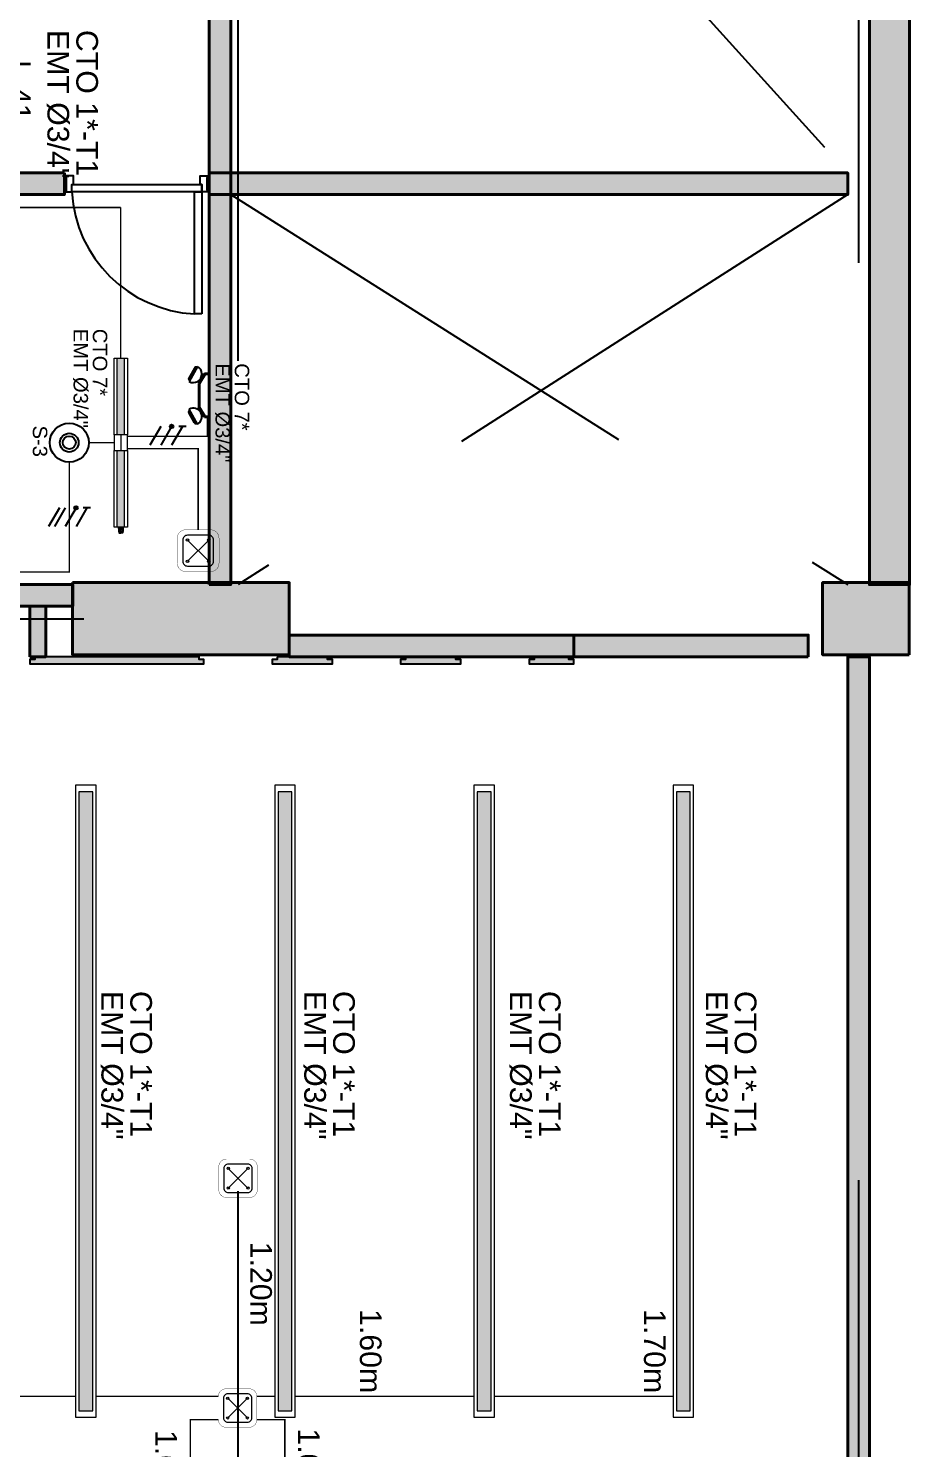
# Model space of a CAD drawing. Header units: millimetres. Extents: x -363 to 427, y -108 to 824.
# Drawn here: x 324.72 to 330.83, y -85.19 to -75.36 of the extents above; entities that cross this region are included whole.
import ezdxf
from ezdxf.lldxf.tags import DXFTag

# ---------------------------------------------------------------- set-up
doc = ezdxf.new("R2010")
doc.units = ezdxf.units.MM
for name, pattern in [('Center', [50.8, 31.75, -6.35, 6.35, -6.35]), ('HIDDEN', [9.525, 6.35, -3.175]), ('HIDDEN2', [4.7625, 3.175, -1.5875]), ('LÍNEAS_OCULTASX2', [0.75, 0.5, -0.25])]:
    doc.linetypes.add(name, pattern=pattern)
for name, color, linetype in [('-ALAMBRADO', 7, 'Continuous'), ('-CN-GYD-ILUMINACION-EM', 1, 'Continuous'), ('-CN-GYD-TEXTOS', 7, 'Continuous'), ('CAJA DE PASO', 86, 'Continuous'), ('EJE-ESTRUCTURA', 8, 'Center'), ('F-2', 8, 'Continuous'), ('JCA_HATCH 254', 252, 'Continuous'), ('JCA_PROYECCIONES', 8, 'HIDDEN2'), ('LUMINARIA DE EMERGENCIA', 1, 'Continuous'), ('MUEBLE', 8, 'Continuous'), ('SENSOR MOVIMIENTO', 3, 'Continuous')]:
    doc.layers.add(name, color=color, linetype=linetype)
for name, color, linetype, lineweight in [('-CN-GYD-INTERRUPTORES DE PARED', 3, 'Continuous', 20), ('-CN-GYD-LUMINARIA CINTA LED', 4, 'Continuous', 18), ('-CN-GYD-LUMINARIA LED HERMETICA', 1, 'Continuous', 5), ('-CN-GYD-TUBERÍA ILUMINACION', 5, 'Continuous', 18), ('-CN-GYD-TUBERÍA TOMACORRIENTE', 5, 'Continuous', 5), ('-CN-GYD-TUBERÍA TOMACORRIENTE PVC', 86, 'Continuous', 18), ('_TEXTO', 7, 'Continuous', 9), ('Estructura', 250, 'Continuous', 40), ('TEXTOS', 251, 'Continuous', 20)]:
    doc.layers.add(name, color=color, linetype=linetype, lineweight=lineweight)
doc.layers.add('A-HATCH CONCRETO', color=7, linetype='Continuous', true_color=0xcfcfcf)
doc.layers.add('HACHTCOLUMNA', color=7, linetype='Continuous', true_color=0x5c5c5c)
doc.layers.add('Muro', color=250, linetype='Continuous', lineweight=40, true_color=0x333333)
doc.styles.add('GYD', font='arial.ttf', dxfattribs={"height": 2.5})
doc.styles.get("Standard").update_dxf_attribs({"font": 'arial.ttf'})
tags = doc.linetypes.add('AiX_LINE', pattern='A,0.5,-0.2,["AiX",Standard,S=0.1,R=0,X=-0.1,Y=-0.05],-0.25', length=0.95).pattern_tags.tags
tags[6] = DXFTag(74, 10)
tags = doc.linetypes.add('EMT_LINE', pattern='A,0.5,-0.2,["EMT",Standard,S=0.1,R=0,X=-0.1,Y=-0.05],-0.25', length=0.95).pattern_tags.tags
tags[6] = DXFTag(74, 10)
pattern_1 = [(180, (4.985, -38.812), (-6.00631, -10.40324), [1.50158, -10.51105]), (270, (4.2344, -38.812), (6.00631, -10.40324), [0.75079, -20.05569]), (270, (4.047, -38.812), (6.00631, -10.40324), [0.60063, -20.20584]), (270, (4.422, -38.812), (6.00631, -10.40324), [0.60063, -20.20584]), (240, (3.859, -38.812), (6.00631, -10.40324), [0.4805, -11.53212]), (300, (4.61, -38.812), (12.01262, -4e-09), [0.4805, -11.53212])]

# ---------------------------------------------------------------- blocks, each defined once
blk = doc.blocks.new('Caja de paso')
at = {"layer": '-CN-GYD-TUBERÍA TOMACORRIENTE PVC', "const_width": 0.00173}
blk.add_lwpolyline([(-0.1111, 0.0667), (-0.1111, -0.0667, 0.414214), (-0.0667, -0.1111), (0.0667, -0.1111, 0.414214), (0.1111, -0.0667), (0.1111, 0.0667, 0.414214), (0.0667, 0.1111), (-0.0667, 0.1111, 0.414214)], format="xyb", close=True, dxfattribs=at)
at = {"layer": '-CN-GYD-TUBERÍA TOMACORRIENTE PVC'}
blk.add_lwpolyline([(-0.0566, -0.0819), (0.0566, -0.0819, 0.414214), (0.0819, -0.0566), (0.0819, 0.0566, 0.414214), (0.0566, 0.0819), (-0.0566, 0.0819, 0.414214), (-0.0819, 0.0566), (-0.0819, -0.0566, 0.414214)], format="xyb", close=True, dxfattribs=at)
at = {"layer": '-CN-GYD-TUBERÍA TOMACORRIENTE PVC', "linetype": 'LÍNEAS_OCULTASX2'}
for points in [[(-0.0566, 0.0566), (0.0566, -0.0566)], [(0.0566, 0.0566), (-0.0566, -0.0566)]]:
    blk.add_lwpolyline(points, dxfattribs=at)
at = {"layer": '-CN-GYD-TUBERÍA TOMACORRIENTE PVC'}
for centre in [(-0.0566, 0.0566), (0.0566, 0.0566), (-0.0566, -0.0566), (0.0566, -0.0566)]:
    blk.add_circle(centre, 0.00665, dxfattribs=at)
blk = doc.blocks.new('Luminaria Lineal lumen')
at = {"layer": '-CN-GYD-INTERRUPTORES DE PARED'}
h = blk.add_hatch(dxfattribs=at)
h.set_pattern_fill('SWAMP', color=252, scale=0.5, angle=90)
h.set_pattern_definition([(90, (-99.318, -5.545), (-10.99852, 6.35), [1.5875, -11.1125]), (180, (-99.3185, -4.7517), (-10.99852, -6.35), [0.79375, -21.2033]), (180, (-99.3185, -4.553), (-10.99852, -6.35), [0.635, -21.36205]), (180, (-99.3185, -4.95), (-10.99852, -6.35), [0.635, -21.36205]), (150, (-99.318, -4.355), (-10.99852, -6.35), [0.508, -12.192]), (210, (-99.318, -5.149), (-5e-09, -12.7), [0.508, -12.192])])
h.paths.add_polyline_path([(-560, 25), (-560, -25), (560, -25), (560, 25)])
at = {"layer": '-CN-GYD-INTERRUPTORES DE PARED', "color": 4}
for points in [[(-571.9, -37), (-571.9, 37), (571.9, 37), (571.9, -37)], [(-560, -25), (-560, 25), (560, 25), (560, -25)]]:
    blk.add_lwpolyline(points, close=True, dxfattribs=at)
blk = doc.blocks.new('estructura etapa 3')
at = {"layer": 'HACHTCOLUMNA', "transparency": 33554687}
h = blk.add_hatch(color=256, dxfattribs=at)
h.paths.add_polyline_path([(-891.6505, -6658.124), (-891.6505, -6657.624), (-892.3496, -6657.624), (-892.3496, -6658.124)])
h.paths.add_polyline_path([(-849.3536, -6658.124), (-849.3536, -6657.624), (-850.0545, -6657.6241), (-850.0545, -6658.1241)])
h.paths.add_polyline_path([(-856.1536, -6658.124), (-856.1536, -6657.624), (-856.6536, -6657.6241), (-856.6536, -6658.1241)])
h.paths.add_polyline_path([(-876.4496, -6659.124), (-876.9496, -6659.124), (-876.9496, -6657.624), (-876.4496, -6657.624)])
h.paths.add_polyline_path([(-883.9496, -6659.124), (-884.4496, -6659.124), (-884.4496, -6657.624), (-883.9496, -6657.624)])
h.paths.add_polyline_path([(-860.452, -6659.124), (-860.952, -6659.124), (-860.952, -6657.624), (-860.452, -6657.624)])
h.paths.add_polyline_path([(-867.9496, -6659.124), (-868.4496, -6659.124), (-868.4496, -6657.624), (-867.9496, -6657.624)])
h.paths.add_polyline_path([(-891.8501, -6668.1988), (-891.851, -6667.5988), (-892.3501, -6667.5988), (-892.3492, -6668.1988)])
h.paths.add_polyline_path([(-849.3536, -6668.1988), (-849.3536, -6667.5988), (-849.8536, -6667.5988), (-849.8536, -6668.1988)])
h.paths.add_polyline_path([(-856.1545, -6668.1488), (-856.1545, -6667.6488), (-856.6545, -6667.6491), (-856.6545, -6668.1491)])
h.paths.add_polyline_path([(-859.952, -6667.6488), (-859.952, -6668.1488), (-861.452, -6668.1488), (-861.452, -6667.6488)])
h.paths.add_polyline_path([(-875.9496, -6667.6488), (-875.9496, -6668.1488), (-877.4496, -6668.1488), (-877.4496, -6667.6488)])
h.paths.add_polyline_path([(-868.9496, -6667.6488), (-868.9496, -6668.1488), (-867.4496, -6668.1488), (-867.4496, -6667.6488)])
h.paths.add_polyline_path([(-884.9496, -6667.6488), (-884.9496, -6668.1488), (-883.4496, -6668.1488), (-883.4496, -6667.6488)])
h.paths.add_polyline_path([(-891.8501, -6676.1987), (-891.8501, -6675.5987), (-892.3492, -6675.5988), (-892.3492, -6676.1988)])
h.paths.add_polyline_path([(-849.3536, -6676.1988), (-849.3536, -6675.5988), (-849.8536, -6675.5988), (-849.8536, -6676.1988)])
h.paths.add_polyline_path([(-856.1545, -6676.1488), (-856.1545, -6675.6488), (-856.6545, -6675.6488), (-856.6545, -6676.1488)])
h.paths.add_polyline_path([(-859.952, -6675.6488), (-859.952, -6676.1488), (-861.452, -6676.1488), (-861.452, -6675.6488)])
h.paths.add_polyline_path([(-875.9496, -6675.6488), (-875.9496, -6676.1488), (-877.4496, -6676.1488), (-877.4496, -6675.6488)])
h.paths.add_polyline_path([(-868.9496, -6675.6488), (-868.9496, -6676.1488), (-867.4496, -6676.1488), (-867.4496, -6675.6488)])
h.paths.add_polyline_path([(-884.9496, -6675.6488), (-884.9496, -6676.1488), (-883.4496, -6676.1488), (-883.4496, -6675.6488)])
h.paths.add_polyline_path([(-891.8471, -6686.2988), (-891.8505, -6685.6988), (-892.3496, -6685.6988), (-892.3462, -6686.2988)])
h.paths.add_polyline_path([(-849.3545, -6686.2987), (-849.3536, -6685.6987), (-849.8536, -6685.6987), (-849.8545, -6686.2987)])
h.paths.add_polyline_path([(-856.1545, -6686.2488), (-856.1545, -6685.7488), (-856.6545, -6685.7488), (-856.6545, -6686.2488)])
h.paths.add_polyline_path([(-859.952, -6685.7488), (-859.952, -6686.2488), (-861.452, -6686.2488), (-861.452, -6685.7488)])
h.paths.add_polyline_path([(-875.9496, -6685.7488), (-875.9496, -6686.2488), (-877.4496, -6686.2488), (-877.4496, -6685.7488)])
h.paths.add_polyline_path([(-868.9496, -6685.7488), (-868.9496, -6686.2488), (-867.4496, -6686.2488), (-867.4496, -6685.7488)])
h.paths.add_polyline_path([(-884.9496, -6685.7488), (-884.9496, -6686.2488), (-883.4496, -6686.2488), (-883.4496, -6685.7488)])
h.paths.add_polyline_path([(-849.3532, -6694.2944), (-849.3536, -6693.6989), (-849.8545, -6693.6987), (-849.8541, -6694.2943)])
h.paths.add_polyline_path([(-856.0536, -6694.2488), (-856.0536, -6693.7488), (-856.6536, -6693.7488), (-856.6536, -6694.2488)])
h.paths.add_polyline_path([(-891.6505, -6694.2488), (-891.6505, -6693.7488), (-892.3496, -6693.7488), (-892.3496, -6694.2488)])
h.paths.add_polyline_path([(-859.952, -6693.7488), (-859.952, -6694.2488), (-861.452, -6694.2488), (-861.452, -6693.7488)])
h.paths.add_polyline_path([(-875.9496, -6693.7488), (-875.9496, -6694.2488), (-877.4496, -6694.2488), (-877.4496, -6693.7488)])
h.paths.add_polyline_path([(-868.9496, -6693.7488), (-868.9496, -6694.2488), (-867.4496, -6694.2488), (-867.4496, -6693.7488)])
h.paths.add_polyline_path([(-884.9496, -6693.7488), (-884.9496, -6694.2488), (-883.4496, -6694.2488), (-883.4496, -6693.7488)])
h.paths.add_polyline_path([(-849.3586, -6703.974), (-849.3586, -6703.374), (-849.8586, -6703.374), (-849.8586, -6703.974)])
h.paths.add_polyline_path([(-856.0536, -6703.9238), (-856.0536, -6703.4238), (-856.6536, -6703.4241), (-856.6536, -6703.9241)])
h.paths.add_polyline_path([(-867.9496, -6704.9241), (-867.9496, -6703.4241), (-868.4496, -6703.4241), (-868.4496, -6704.9241)])
h.paths.add_polyline_path([(-891.6505, -6703.9238), (-891.6505, -6703.4238), (-892.3497, -6703.4238), (-892.3497, -6703.9238)])
h.paths.add_polyline_path([(-861.8472, -6703.4238), (-860.3472, -6703.4238), (-860.3472, -6703.9238), (-861.8472, -6703.9238)])
h.paths.add_polyline_path([(-883.9496, -6704.9241), (-883.9496, -6703.4241), (-884.4496, -6703.4241), (-884.4496, -6704.9241)])
h.paths.add_polyline_path([(-876.4496, -6704.9241), (-876.4496, -6703.4241), (-876.9496, -6703.4241), (-876.9496, -6704.9241)])
h.paths.add_polyline_path([(-849.3536, -6711.9488), (-849.3536, -6711.4488), (-850.0536, -6711.4488), (-850.0536, -6711.9488)])
h.paths.add_polyline_path([(-855.9536, -6711.9488), (-855.9536, -6711.4488), (-856.6536, -6711.4488), (-856.6536, -6711.9488)])
h.paths.add_polyline_path([(-891.6496, -6711.9488), (-891.6496, -6711.4488), (-892.3496, -6711.4488), (-892.3496, -6711.9488)])
h.paths.add_polyline_path([(-860.952, -6711.9488), (-860.952, -6709.5488), (-860.452, -6709.5488), (-860.452, -6711.9488)])
h.paths.add_polyline_path([(-868.4496, -6709.5488), (-868.4496, -6711.9488), (-867.9496, -6711.9488), (-867.9496, -6709.5488)])
h.paths.add_polyline_path([(-876.9496, -6709.5488), (-876.9496, -6711.9488), (-876.4496, -6711.9488), (-876.4496, -6709.5488)])
h.paths.add_polyline_path([(-883.9496, -6709.5488), (-883.9496, -6711.9488), (-884.4496, -6711.9488), (-884.4496, -6709.5488)])
at = {"layer": 'EJE-ESTRUCTURA'}
for p, q in [((-856.4036, -6656.7613), (-856.4036, -6713.0893)), ((-860.702, -6656.837), (-860.702, -6713.0893)), ((-860.702, -6657.4385), (-860.702, -6713.0893)), ((-893.5202, -6703.6738), (-848.8876, -6703.6738))]:
    blk.add_line(p, q, dxfattribs=at)
at = {"layer": 'Estructura'}
for points in [[(-861.8472, -6703.4238), (-860.3472, -6703.4238), (-860.3472, -6703.9238), (-861.8472, -6703.9238)], [(-856.0536, -6703.9238), (-856.0536, -6703.4238), (-856.6536, -6703.4238), (-856.6536, -6703.9238)]]:
    blk.add_lwpolyline(points, close=True, dxfattribs=at)
blk = doc.blocks.new('A$Cc39617f2')
at = {"layer": 'A-HATCH CONCRETO', "linetype": 'Continuous', "ltscale": 0.3, "transparency": 33554687}
h = blk.add_hatch(color=256, dxfattribs=at)
h.dxf.hatch_style = 1
h.paths.add_polyline_path([(220.6146, 10.5891), (220.2641, 10.5886), (220.2641, 3.1134), (220.6145, 3.1139)])
h.paths.add_polyline_path([(220.6145, 11.1889), (220.2641, 11.1878), (220.2641, 20.2679), (220.6145, 20.269)])
h.paths.add_polyline_path([(220.6137, 27.1192), (220.262, 27.1192), (220.2606, 20.8639), (220.6146, 20.864)])
h.paths.add_polyline_path([(214.0674, 20.8139), (213.7896, 20.8139), (213.7895, 27.1192), (214.0674, 27.1192)])
h.paths.add_polyline_path([(214.0674, 20.3139), (213.7896, 20.3139), (213.7896, 11.1386), (214.0674, 11.1386)])
h = blk.add_hatch(color=256, dxfattribs=at)
h.dxf.hatch_style = 1
h.paths.add_polyline_path([(209.2158, 11.1387), (209.2162, 15.3383), (209.3662, 15.3383), (209.3658, 11.1387)])
h = blk.add_hatch(color=256, dxfattribs=at)
h.dxf.hatch_style = 1
h.paths.add_polyline_path([(208.2137, 13.9883), (201.6685, 13.9882), (201.6685, 13.8382), (208.2137, 13.8383)])
h = blk.add_hatch(color=256, dxfattribs=at)
h.dxf.hatch_style = 1
h.paths.add_polyline_path([(209.2161, 13.9885), (213.6394, 13.9884), (213.6394, 13.8384), (209.2161, 13.8385)])
h = blk.add_hatch(color=256, dxfattribs=at)
h.dxf.hatch_style = 1
h.paths.add_polyline_path([(208.2709, 11.1386), (203.5686, 11.1386), (203.5686, 10.9886), (208.2709, 10.9886)])
h = blk.add_hatch(color=256, dxfattribs=at)
h.dxf.hatch_style = 1
h.paths.add_polyline_path([(207.9752, 10.6389), (208.0838, 10.6389), (208.0838, 10.9889), (207.9752, 10.9889)])
h = blk.add_hatch(color=256, dxfattribs=at)
h.dxf.hatch_style = 1
h.paths.add_polyline_path([(211.741, 10.6389), (211.741, 10.7889), (209.7709, 10.7889), (209.7709, 10.6389)])
h = blk.add_hatch(color=256, dxfattribs=at)
h.dxf.hatch_style = 1
h.paths.add_polyline_path([(213.3655, 10.6389), (213.3655, 10.7889), (211.741, 10.7889), (211.741, 10.6389)])
h = blk.add_hatch(color=256, dxfattribs=at)
h.dxf.hatch_style = 1
h.paths.add_polyline_path([(213.7896, 4.1545), (213.7896, 10.6389), (213.6395, 10.6389), (213.6395, 4.1545)])
at = {"layer": 'JCA_HATCH 254'}
h = blk.add_hatch(color=32, dxfattribs=at)
h.dxf.hatch_style = 1
h.paths.add_polyline_path([(208.0094, 10.6389), (208.0094, 10.6189), (207.9752, 10.6189), (207.9752, 10.5889), (209.1799, 10.5889), (209.1799, 10.6189), (209.1458, 10.6189), (209.1458, 10.6389)])
h = blk.add_hatch(color=32, dxfattribs=at)
h.dxf.hatch_style = 1
h.paths.add_polyline_path([(209.6865, 10.6389), (209.6865, 10.6189), (209.6524, 10.6189), (209.6524, 10.5889), (210.0697, 10.5889), (210.0697, 10.6189), (210.0355, 10.6189), (210.0355, 10.6389)])
h = blk.add_hatch(color=32, dxfattribs=at)
h.dxf.hatch_style = 1
h.paths.add_polyline_path([(210.5763, 10.6389), (210.5763, 10.6189), (210.5421, 10.6189), (210.5421, 10.5889), (210.9594, 10.5889), (210.9594, 10.6189), (210.9252, 10.6189), (210.9252, 10.6389)])
h = blk.add_hatch(color=32, dxfattribs=at)
h.dxf.hatch_style = 1
h.paths.add_polyline_path([(211.466, 10.6389), (211.466, 10.6189), (211.4318, 10.6189), (211.4318, 10.5889), (211.741, 10.5889), (211.741, 10.6189), (211.7068, 10.6189), (211.7068, 10.6389)])
at = {"layer": 'F-2'}
for points in [[(208.2771, 13.9072), (208.2771, 13.969), (208.2264, 13.969), (208.2264, 13.8565), (208.2644, 13.8565), (208.2644, 13.9072), (208.2771, 13.9072)], [(209.1527, 13.9072), (209.1527, 13.969), (209.2034, 13.969), (209.2034, 13.8565), (209.1654, 13.8565), (209.1654, 13.9072), (209.1527, 13.9072)], [(208.2137, 13.8692), (208.2264, 13.8692), (208.2264, 13.9563), (208.2137, 13.9563)], [(209.2161, 13.8692), (209.2034, 13.8692), (209.2034, 13.9563), (209.2161, 13.9563)]]:
    blk.add_lwpolyline(points, dxfattribs=at)
at = {"layer": 'F-2', "color": 18, "true_color": 0x000000, "elevation": -2415.091}
for points in [[(208.0094, 10.6389), (208.0094, 10.6189), (207.9752, 10.6189), (207.9752, 10.5889), (209.1799, 10.5889), (209.1799, 10.6189), (209.1458, 10.6189), (209.1458, 10.6389), (208.0094, 10.6389)], [(209.6865, 10.6389), (209.6865, 10.6189), (209.6524, 10.6189), (209.6524, 10.5889), (210.0697, 10.5889), (210.0697, 10.6189), (210.0355, 10.6189), (210.0355, 10.6389), (209.6865, 10.6389)], [(210.5763, 10.6389), (210.5763, 10.6189), (210.5421, 10.6189), (210.5421, 10.5889), (210.9594, 10.5889), (210.9594, 10.6189), (210.9252, 10.6189), (210.9252, 10.6389), (210.5763, 10.6389)], [(211.466, 10.6389), (211.466, 10.6189), (211.4318, 10.6189), (211.4318, 10.5889), (211.741, 10.5889), (211.741, 10.6189), (211.7068, 10.6189), (211.7068, 10.6389), (211.466, 10.6389)]]:
    blk.add_lwpolyline(points, dxfattribs=at)
at = {"layer": 'JCA_PROYECCIONES'}
for p, q in [((201.7657, 27.1192), (213.6394, 13.9884)), ((209.3662, 13.8385), (213.6395, 11.1386)), ((213.6394, 13.8384), (209.4162, 11.1389))]:
    blk.add_line(p, q, dxfattribs=at)
at = {"layer": 'MUEBLE', "linetype": 'HIDDEN'}
for points in [[(209.1654, 13.9072), (209.1654, 13.8565), (208.2644, 13.8565), (208.2644, 13.9072)], [(209.1147, 13.8565), (209.1654, 13.8565), (209.1654, 13.0124), (209.1147, 13.0124)]]:
    blk.add_lwpolyline(points, close=True, dxfattribs=at)
blk.add_arc((209.162, 13.9103), 0.8992, 183.43118, 266.98271, dxfattribs=at)
at = {"layer": 'Muro'}
for points in [[(214.0674, 20.3139), (213.7896, 20.3139), (213.7896, 11.1386), (214.0674, 11.1386)], [(209.2158, 11.1387), (209.2162, 15.3383), (209.3662, 15.3383), (209.3658, 11.1387)], [(208.2137, 13.9883), (201.6685, 13.9882), (201.6685, 13.8382), (208.2137, 13.8383)], [(209.2161, 13.9885), (213.6394, 13.9884), (213.6394, 13.8384), (209.2161, 13.8385)], [(208.2709, 11.1386), (203.5686, 11.1386), (203.5686, 10.9886), (208.2709, 10.9886)], [(213.7896, 4.1545), (213.7896, 10.6389), (213.6395, 10.6389), (213.6395, 4.1545)]]:
    blk.add_lwpolyline(points, close=True, dxfattribs=at)
at = {"layer": 'Muro', "elevation": -2415.091}
blk.add_lwpolyline([(207.9752, 10.6389), (208.0838, 10.6389), (208.0838, 10.9889), (207.9752, 10.9889)], close=True, dxfattribs=at)
at = {"layer": 'Muro'}
for points in [[(211.741, 10.6389), (211.741, 10.7889), (209.7709, 10.7889), (209.7709, 10.6389), (211.741, 10.6389)], [(213.3655, 10.6389), (213.3655, 10.7889), (211.741, 10.7889), (211.741, 10.6389), (213.3655, 10.6389)]]:
    blk.add_lwpolyline(points, dxfattribs=at)
blk.add_blockref('estructura etapa 3', (1070.1178, 6714.5764), dxfattribs=at)
blk = doc.blocks.new('LUMINARIA HERMETICA 40W')
h = blk.add_hatch()
h.set_pattern_fill('SWAMP', color=252, scale=0.472938, angle=180)
h.set_pattern_definition(pattern_1)
h.paths.add_polyline_path([(-24, 54.9), (23.4, 54.9), (23.4, 584.8), (-24, 584.8)])
h = blk.add_hatch()
h.set_pattern_fill('SWAMP', color=252, scale=0.472938, angle=180)
h.set_pattern_definition(pattern_1)
h.paths.add_polyline_path([(-24, -584.8), (23.4, -584.8), (23.4, -54.9), (-24, -54.9)])
at = {"layer": '-CN-GYD-INTERRUPTORES DE PARED', "color": 1, "extrusion": (0, 0, -1)}
for p, q in [((-46.3, 584.8), (46.3, 584.8)), ((-46.3, 54.9), (-46.3, 584.8)), ((46.3, 584.8), (46.3, 559.3)), ((46.3, 559.3), (46.3, 54.9)), ((-46.3, -559.2), (-46.3, -54.9)), ((46.3, -54.9), (46.3, -584.8)), ((-46.3, -584.8), (-46.3, -559.2)), ((46.3, -584.8), (-46.3, -584.8))]:
    blk.add_line(p, q, dxfattribs=at)
at = {"layer": '-CN-GYD-INTERRUPTORES DE PARED', "color": 1}
for p, q in [((46.3, 54.9), (-46.3, 54.9)), ((0, 54.9), (0, -54.9)), ((46.3, -54.9), (46.3, 54.9)), ((-46.3, -54.9), (46.3, -54.9)), ((-17.3, -588.3), (-17.4, -588.6)), ((-17.4, -588.6), (-17.4, -595)), ((-16.1, -587.4), (-17.3, -588.3)), ((-14.7, -586.9), (-16.1, -587.4)), ((-13, -586.9), (-14.7, -586.9)), ((-11.7, -587.6), (-13, -586.9)), ((-12.8, -587.1), (-12.8, -584.8)), ((-12.8, -584.8), (0, -584.8)), ((0, -587.1), (-12.8, -587.1)), ((-10.6, -588.6), (-11.7, -587.6)), ((-7.7, -588.3), (-10.6, -588.6)), ((-7, -588), (-7.7, -588.3)), ((-3, -587.5), (-7, -588)), ((0, -587.1), (-3, -587.5)), ((12.8, -584.8), (0, -584.8)), ((0, -587.1), (3, -587.5)), ((0, -587.1), (12.8, -587.1)), ((3, -587.5), (7, -588)), ((7, -588), (7.7, -588.3)), ((7.7, -588.3), (10.6, -588.6)), ((10.6, -588.6), (11.7, -587.6)), ((11.7, -587.6), (13, -586.9)), ((12.8, -587.1), (12.8, -584.8)), ((13, -586.9), (14.7, -586.9)), ((14.7, -586.9), (16.1, -587.4)), ((16.1, -587.4), (17.3, -588.3)), ((17.3, -588.3), (17.4, -588.6)), ((17.4, -588.6), (17.4, -595)), ((-17.4, -595), (-12.2, -595)), ((-15.9, -605.2), (-15.9, -615.4)), ((-12.5, -605.2), (-15.9, -605.2)), ((-15.9, -615.4), (-14, -617)), ((-12.2, -596.1), (-15.8, -596.1)), ((-15.8, -596.1), (-15.8, -604.1)), ((-15.8, -604.1), (-12.5, -604.1)), ((-14, -617), (-14, -621.4)), ((-14, -621.4), (-14, -623.4)), ((-14, -623.4), (-10.8, -625.7)), ((-12.5, -604.1), (-12.5, -605.2)), ((-12.2, -595), (-12.2, -596.1)), ((-10.8, -625.7), (0, -625.7)), ((10.8, -625.7), (0, -625.7)), ((14, -623.4), (10.8, -625.7)), ((17.4, -595), (12.2, -595)), ((12.2, -595), (12.2, -596.1)), ((12.2, -596.1), (15.8, -596.1)), ((15.8, -604.1), (12.5, -604.1)), ((12.5, -604.1), (12.5, -605.2)), ((12.5, -605.2), (15.9, -605.2)), ((15.9, -615.4), (14, -617)), ((14, -617), (14, -621.4)), ((14, -621.4), (14, -623.4)), ((15.8, -596.1), (15.8, -604.1)), ((15.9, -605.2), (15.9, -615.4))]:
    blk.add_line(p, q, dxfattribs=at)
for points in [[(-46.3, 54.9), (-46.3, -54.9)], [(-10.6, -588.6), (-10.6, -595)], [(-7.7, -588.3), (-7.7, -595)], [(7.7, -588.3), (7.7, -595)], [(10.6, -588.6), (10.6, -595)], [(-17.4, -593.9), (-10.6, -593.9), (-7.7, -593.9), (0, -593.9)], [(-14, -617), (0, -617)], [(-12.5, -604.1), (0, -604.1)], [(-12.5, -605.2), (0, -605.2)], [(-12.2, -595), (0, -595)], [(-12.2, -596.1), (0, -596.1)], [(-9.1, -615.4), (-10.8, -617)], [(-7.2, -605.2), (-7.2, -615.4), (-9.1, -615.4), (-9.1, -605.2)], [(-8.4, -604.1), (-8.4, -596.1)], [(-7.2, -615.4), (-3.7, -617)], [(17.4, -593.9), (10.6, -593.9), (7.7, -593.9), (0, -593.9)], [(12.2, -595), (0, -595)], [(12.2, -596.1), (0, -596.1)], [(12.5, -604.1), (0, -604.1)], [(12.5, -605.2), (0, -605.2)], [(14, -617), (0, -617)], [(7.2, -615.4), (3.7, -617)], [(7.2, -605.2), (7.2, -615.4), (9.1, -615.4), (9.1, -605.2)], [(8.4, -604.1), (8.4, -596.1)], [(9.1, -615.4), (10.8, -617)]]:
    blk.add_lwpolyline(points, dxfattribs=at)
at = {"color": 1}
for points in [[(23.4, 54.9), (-24, 54.9), (-24, 584.8), (23.4, 584.8)], [(23.4, -584.8), (-24, -584.8), (-24, -54.9), (23.4, -54.9)]]:
    blk.add_lwpolyline(points, close=True, dxfattribs=at)
blk = doc.blocks.new('Sensor 360º_')
at = {"layer": 'SENSOR MOVIMIENTO'}
for radius in [0.1126, 0.054, 0.0375]:
    blk.add_circle((0, 0), radius, dxfattribs=at)
blk = doc.blocks.new('*U601')
at = {"layer": '-CN-GYD-ILUMINACION-EM', "ltscale": 0.3}
for p, q in [((-114, 285), (-197, 136)), ((-145, 270), (-200, 170)), ((-193, 144), (-193, 144)), ((-119, 277), (-119, 277)), ((-114, -285), (-197, -136)), ((-145, -270), (-200, -170)), ((-193, -144), (-193, -144)), ((-119, -277), (-119, -277))]:
    blk.add_line(p, q, dxfattribs=at)
at = {"layer": '-CN-GYD-ILUMINACION-EM'}
for p, q in [((0, 217), (-46, 217)), ((0, 207), (-40, 207)), ((0, -217), (0, 217)), ((-104, 116), (-104, -116)), ((-94, 114), (-94, -114)), ((-46, -217), (0, -217)), ((-40, -207), (0, -207))]:
    blk.add_line(p, q, dxfattribs=at)
for points in [[(-46, 217), (-104, 116)], [(-40, 207), (-94, 114)], [(-56, 199), (-70, 208)], [(-96, 130), (-110, 138)], [(-96, -130), (-110, -138)], [(-46, -217), (-104, -116)], [(-40, -207), (-94, -114)], [(-56, -199), (-70, -208)]]:
    blk.add_lwpolyline(points, dxfattribs=at)
at = {"layer": '-CN-GYD-ILUMINACION-EM', "ltscale": 0.3}
for centre, radius, start, end in [((-156, 211), 85.5, 240.9715, 60.9715), ((-183, 161), 19.1, 150.9715, 240.9715), ((-128, 260), 19.1, 60.9715, 150.9715), ((-156, -211), 85.5, 299.0285, 119.0285), ((-183, -161), 19.1, 119.0285, 209.0285), ((-128, -260), 19.1, 209.0285, 299.0285)]:
    blk.add_arc(centre, radius, start, end, dxfattribs=at)
at = {"layer": '-CN-GYD-TEXTOS', "style": 'GYD'}
blk.add_attdef('5', (-68, -406), '', height=125, rotation=90, dxfattribs=at)
blk = doc.blocks.new('3x')
at = {"layer": '-ALAMBRADO'}
h = blk.add_hatch(color=256, dxfattribs=at)
edge = h.paths.add_edge_path()
edge.add_arc((0.078, 0.13), 0.025, 0, 360)
for p, q in [((-0.152, 0.13), (-0.302, -0.13)), ((-0.072, 0.13), (-0.222, -0.13)), ((0.078, 0.13), (-0.072, -0.13)), ((0.228, 0.13), (0.078, -0.13))]:
    blk.add_line(p, q, dxfattribs=at)
blk.add_lwpolyline([(0.278, 0.13), (0.178, 0.13)], dxfattribs=at)
blk.add_circle((0.078, 0.13), 0.025, dxfattribs=at)
blk = doc.blocks.new('*U586')
at = {"layer": '-ALAMBRADO'}
blk.add_blockref('3x', (0, 0), dxfattribs=at)
blk = doc.blocks.new('2x')
at = {"layer": '-ALAMBRADO'}
h = blk.add_hatch(color=256, dxfattribs=at)
edge = h.paths.add_edge_path()
edge.add_arc((0.075, 0.13), 0.025, 0, 360)
for p, q in [((-0.075, 0.13), (-0.225, -0.13)), ((0.075, 0.13), (-0.075, -0.13)), ((0.225, 0.13), (0.075, -0.13))]:
    blk.add_line(p, q, dxfattribs=at)
blk.add_lwpolyline([(0.275, 0.13), (0.175, 0.13)], dxfattribs=at)
blk.add_circle((0.075, 0.13), 0.025, dxfattribs=at)
blk = doc.blocks.new('*U566')
at = {"layer": '-ALAMBRADO'}
blk.add_blockref('2x', (0, 0), dxfattribs=at)

msp = doc.modelspace()

# ---------------------------------------------------------------- linework, layer by layer
at = {"layer": '-CN-GYD-TUBERÍA ILUMINACION', "linetype": 'AiX_LINE', "ltscale": 10, "const_width": 0.01}
for points in [[(320.9032, -76.6002), (325.3629, -76.6002)], [(325.3629, -77.6432), (325.3629, -76.6002)], [(325.4095, -78.1841), (325.9641, -78.1841), (325.9641, -78.0529)], [(325.3168, -78.228), (325.1414, -78.228)], [(325.899, -78.8306), (325.899, -78.27), (325.4095, -78.27)], [(325.0062, -78.3632), (325.0062, -79.123), (320.7684, -79.123), (320.7684, -78.8438)]]:
    msp.add_lwpolyline(points, dxfattribs=at)
at = {"layer": '-CN-GYD-TUBERÍA TOMACORRIENTE', "linetype": 'EMT_LINE', "ltscale": 10, "const_width": 0.01}
for points in [[(326.1753, -84.7777), (326.1753, -83.4535)], [(323.8127, -84.8298), (325.0504, -84.8298)], [(325.1921, -84.8297), (326.0379, -84.8297)], [(326.3056, -84.8298), (326.4298, -84.8298)], [(326.5715, -84.8298), (327.8103, -84.8298)], [(327.9501, -84.8299), (329.1889, -84.8299)], [(326.0389, -84.9905), (325.8456, -84.9905), (325.8456, -85.5776)], [(326.3056, -84.9905), (326.4997, -84.9905), (326.4997, -85.5772)]]:
    msp.add_lwpolyline(points, dxfattribs=at)

# ---------------------------------------------------------------- block references
at = {"layer": '-CN-GYD-LUMINARIA CINTA LED', "xscale": -0.00382444829051325, "yscale": 0.001912224145256625, "zscale": 0.5420477892066025, "rotation": 270}
for p in [(325.1214, -82.7871), (326.5008, -82.7871), (327.8801, -82.7871), (329.2594, -82.7871)]:
    msp.add_blockref('Luminaria Lineal lumen', p, dxfattribs=at)
at = {"layer": '-CN-GYD-LUMINARIA LED HERMETICA', "linetype": 'Continuous', "xscale": 0.001, "yscale": 0.001, "zscale": 0.002575412933351854}
msp.add_blockref('LUMINARIA HERMETICA 40W', (325.3632, -78.228), dxfattribs=at)
msp.add_blockref('A$Cc39617f2', (116.7591, -90.349))
at = {"layer": '_TEXTO', "linetype": 'Continuous', "ltscale": 10, "xscale": 0.5, "yscale": 0.5}
for name, p, zscale in [('*U566', (325.6776, -78.1806), 0.5), ('*U586', (325.0143, -78.7443), 320)]:
    msp.add_blockref(name, p, dxfattribs=dict(at, zscale=zscale))
at = {"layer": 'CAJA DE PASO', "linetype": 'Continuous', "ltscale": 10}
for p, xscale, yscale, zscale in [((325.899, -78.9756), 1.3, 1.3, 45.18280937220077), ((326.1753, -83.32), 1.2, 1.2, 1.523145158877299), ((326.1722, -84.9105), 1.2, 1.2, 1.523145158877299)]:
    msp.add_blockref('Caja de paso', p, dxfattribs=dict(at, xscale=xscale, yscale=yscale, zscale=zscale))
at = {"layer": 'LUMINARIA DE EMERGENCIA', "linetype": 'Continuous', "ltscale": 10, "xscale": 0.0007007190885462964, "yscale": 0.0007007190885462964, "zscale": 0.0007007190885462964}
msp.add_blockref('*U601', (325.9745, -77.9006), dxfattribs=at)
at = {"layer": 'SENSOR MOVIMIENTO', "xscale": 1.2, "yscale": 1.2}
msp.add_blockref('Sensor 360º_', (325.0062, -78.228), dxfattribs=at)

# ---------------------------------------------------------------- texts
at = {"layer": 'TEXTOS', "char_height": 0.15, "attachment_point": 1, "rotation": 270}
for s, insert in [('\\A1;\\pxsm0.8;CTO 1*-T1 \\PEMT Ø3/4"       ', (325.2053, -75.371)), ('\\A1;\\pxsm0.8;CTO 1*-T1 \\PEMT Ø3/4"       ', (325.579, -82.0229)), ('\\A1;\\pxsm0.8;CTO 1*-T1 \\PEMT Ø3/4"       ', (326.984, -82.0229)), ('\\A1;\\pxsm0.8;CTO 1*-T1 \\PEMT Ø3/4"       ', (328.4091, -82.0229)), ('\\A1;\\pxsm0.8;CTO 1*-T1 \\PEMT Ø3/4"       ', (329.7655, -82.0229)), ('\\A1;\\pxsm0.8;1.20m   ', (326.4097, -83.7591)), ('\\A1;\\pxsm0.8;1.60m   ', (327.1692, -84.2255)), ('\\A1;\\pxsm0.8;1.70m   ', (329.1368, -84.2255)), ('\\A1;\\pxsm0.8;1.00m   ', (325.753, -85.0626)), ('\\A1;\\pxsm0.8;1.00m   ', (326.7412, -85.0515))]:
    msp.add_mtext(s, dxfattribs=dict(at, insert=insert))
at = {"layer": 'TEXTOS', "attachment_point": 1, "rotation": 270}
for s, width, heights, insert, char_height in [('\\pxqc;L-41', 0.192746, [0], (324.7391, -75.6932), 0.15), ('\\pxqc;S-3', 0.27392, [0.1004], (324.854, -78.0812), 0.1)]:
    msp.add_mtext_dynamic_manual_height_columns(s, width=width, gutter_width=0.325, heights=heights, dxfattribs=dict(at, insert=insert, char_height=char_height))
at = {"layer": 'TEXTOS', "char_height": 0.1, "width": 0.680604, "attachment_point": 1, "rotation": 270}
for insert in [(325.2694, -77.4399), (326.2526, -77.6787)]:
    msp.add_mtext('\\A1;\\pxsm0.8;CTO 7*\\PEMT Ø3/4"       ', dxfattribs=dict(at, insert=insert))

doc.saveas('drawing.dxf')
